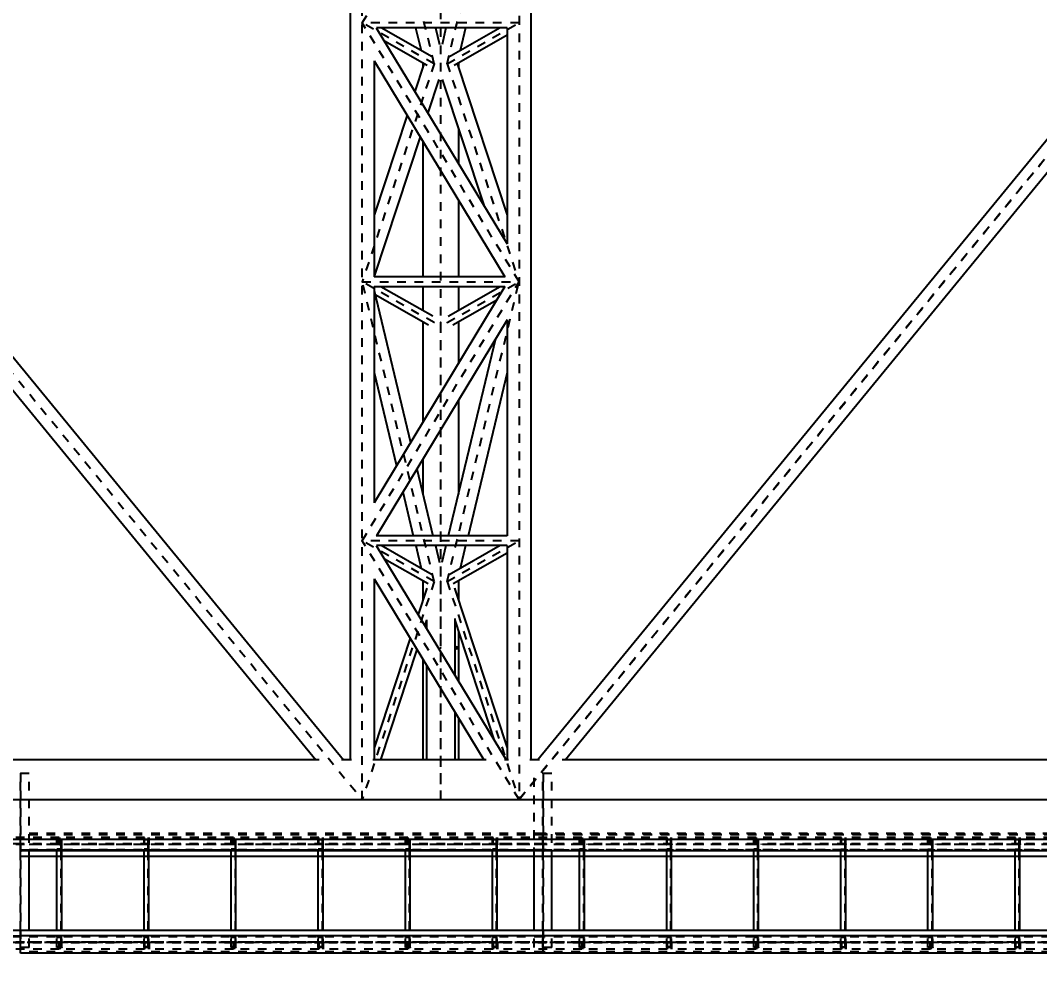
# Model space of a CAD drawing. Header units: millimetres. Extents: x 149919 to 150445, y 136651 to 136866.
# Drawn here: x 150305.14 to 150316.84, y 136805.66 to 136816.72 of the extents above; entities that cross this region are included whole.
import ezdxf

# ---------------------------------------------------------------- set-up
doc = ezdxf.new("R2010")
doc.units = ezdxf.units.MM
doc.header["$LTSCALE"] = 0.25
for name, pattern in [('CENTER', [50.8, 31.75, -6.35, 6.35, -6.35]), ('XKITLINE00', [0]), ('XKITLINE02', [4, 2, -2]), ('XKITLINE03', [6, 3, -1, 1, -1])]:
    doc.linetypes.add(name, pattern=pattern)
doc.styles.add('ROMANS', font='romans.shx')
doc.dimstyles.new('MD300', dxfattribs={"dimtxt": 2.5, "dimasz": 2.5, "dimexe": 1, "dimexo": 1, "dimgap": 0.5, "dimtad": 1, "dimdec": 1, "dimlfac": 50, "dimrnd": 0.5, "dimdsep": 46, "dimtxsty": 'ROMANS', "dimcen": 1, "dimclrd": 146, "dimclre": 146, "dimclrt": 30, "dimadec": 1, "dimazin": 2, "dimtfac": 1, "dimtdec": 1, "dimtmove": 0, "dimatfit": 1, "dimfxl": 1, "dimtolj": 1, "dimtzin": 0, "dimlwd": -1, "dimlwe": -1, "dimarcsym": 0})

# ---------------------------------------------------------------- blocks, each defined once
blk = doc.blocks.new('çatıı')
at = {"color": 8, "linetype": 'CENTER'}
for p, q in [((15265, 17520), (16725, 15740.3)), ((16725, 16632.2), (16905, 16929.1)), ((16807.5, 16585.3), (16725, 16929.1)), ((16822.5, 16585.3), (16905, 16929.1)), ((16725, 15740.3), (16725, 16860.1)), ((16905, 16860.1), (16905, 15740.3)), ((16815, 16806.3), (16815, 15914.4)), ((16905, 16334.9), (16725, 16632.2)), ((16905, 16632.2), (16725, 16632.2)), ((16807.5, 16585.3), (16725, 16632.2)), ((16822.5, 16585.3), (16905, 16632.2)), ((16905, 15740.3), (17635, 16630.1)), ((17635, 16630.1), (16905, 15740.3)), ((16807.5, 16585.3), (16725, 16334.9)), ((16822.5, 16585.3), (16905, 16334.9)), ((16725, 16037.6), (16905, 16334.9)), ((16725, 16334.9), (16905, 16334.9)), ((16807.5, 15990.7), (16725, 16334.9)), ((16807.5, 16288), (16725, 16334.9)), ((16822.5, 15990.7), (16905, 16334.9)), ((16822.5, 16288), (16905, 16334.9)), ((16815, 16288), (16815, 15740.3)), ((16905, 15740.3), (16725, 16037.6)), ((16905, 16037.6), (16725, 16037.6)), ((16807.5, 15990.7), (16725, 16037.6)), ((16822.5, 15990.7), (16905, 16037.6)), ((16807.5, 15990.7), (16725, 15740.3)), ((16815, 15990.7), (16815, 15740.3)), ((16822.5, 15990.7), (16905, 15740.3)), ((14995, 15740.3), (17635, 15740.3)), ((15025, 15740.3), (17635, 15740.3)), ((15995, 15740.3), (16815, 15740.3)), ((16815, 15740.3), (17635, 15740.3))]:
    blk.add_line(p, q, dxfattribs=at)
at = {"color": 8, "linetype": 'XKITLINE00'}
for p, q in [((16711.3, 16860.1), (16711.3, 15786)), ((16918.6, 16860.1), (16918.6, 15786)), ((16010.7, 16630.1), (16703.3, 15786)), ((17619.5, 16630.5), (16926.7, 15786)), ((17619.5, 16630.5), (16926.7, 15786)), ((16741.1, 16626.6), (16891.3, 16378.5)), ((16891.3, 16626.5), (16741.2, 16626.5)), ((16805.2, 16593.1), (16746.6, 16626.5)), ((16786.3, 16626.5), (16792.6, 16600.3)), ((16808.9, 16626.5), (16813.5, 16607.3)), ((16821.1, 16626.5), (16816.6, 16607.4)), ((16883.4, 16626.5), (16824.5, 16593)), ((16891.3, 16617.9), (16830.6, 16583.3)), ((16843.6, 16626.5), (16837.4, 16600.3)), ((16891.3, 16626.6), (16891.3, 16378.5)), ((15995, 16610.9), (16671.7, 15786)), ((16799.5, 16583.2), (16750.5, 16611.1)), ((17635, 16610.9), (16958.2, 15786)), ((17635, 16610.9), (16958.2, 15786)), ((16738.6, 16588.5), (16888.8, 16340.6)), ((16738.6, 16588.5), (16738.6, 16340.6)), ((16795.8, 16584.6), (16785.5, 16553.4)), ((16794.7, 16586), (16794.7, 16581.4)), ((16834.3, 16584.5), (16891.3, 16411.3)), ((16835.3, 16586), (16835.3, 16581.4)), ((16813, 16567), (16800.4, 16528.7)), ((16816.9, 16567.2), (16864.5, 16422.9)), ((16776.5, 16526.1), (16738.6, 16411.3)), ((16835.3, 16511.4), (16835.3, 16471.1)), ((16791.4, 16501.4), (16738.6, 16341.3)), ((16794.7, 16496), (16794.7, 16340.6)), ((16835.3, 16428.9), (16835.3, 16340.6)), ((16888.9, 16340.6), (16738.6, 16340.6)), ((16888.8, 16329.3), (16738.6, 16081.2)), ((16738.6, 16329.3), (16738.6, 16081.2)), ((16888.8, 16329.2), (16738.6, 16329.2)), ((16738.6, 16324.9), (16780.5, 16150.3)), ((16806, 16295.4), (16746.5, 16329.2)), ((16794.7, 16329.2), (16794.7, 16301.8)), ((16883.4, 16329.2), (16823.6, 16295.2)), ((16835.3, 16329.2), (16835.3, 16301.8)), ((16801.2, 16285), (16739.8, 16319.9)), ((16879.5, 16313.8), (16829.1, 16285.2)), ((16891.3, 16291.2), (16741.2, 16043.3)), ((16794.7, 16288.7), (16794.7, 16173.8)), ((16835.3, 16288.7), (16835.3, 16240.8)), ((16891.3, 16291.2), (16891.3, 16043.3)), ((16878, 16269.2), (16823.8, 16043.3)), ((16738.6, 16230.9), (16764.4, 16123.7)), ((16891.3, 16230.9), (16846.4, 16043.3)), ((16835.3, 16198.7), (16835.3, 16091.1)), ((16794.7, 16131.6), (16794.7, 16091)), ((16787.7, 16120.1), (16806.1, 16043.3)), ((16771.6, 16093.5), (16783.6, 16043.3)), ((16891.4, 16043.3), (16741.1, 16043.3)), ((16741.1, 16032), (16890.1, 15786)), ((16891.3, 16031.9), (16741.2, 16031.9)), ((16805.2, 15998.5), (16746.6, 16031.9)), ((16786.4, 16031.9), (16792.6, 16005.7)), ((16808.9, 16031.9), (16813.5, 16012.5)), ((16821.1, 16031.9), (16816.5, 16012.7)), ((16883.4, 16031.9), (16824.6, 15998.4)), ((16843.6, 16031.9), (16837.3, 16005.7)), ((16891.3, 16032), (16891.3, 15786)), ((16891.3, 16023.3), (16829.5, 15988.1)), ((16800.6, 15988), (16750.5, 16016.5)), ((16738.6, 15993.9), (16864.6, 15786)), ((16738.6, 15993.9), (16738.6, 15786)), ((16794.7, 15991.4), (16794.7, 15969.9)), ((16835.3, 15991.4), (16835.3, 15970)), ((16799, 15983), (16789.1, 15952.8)), ((16831, 15983), (16891.3, 15799.9)), ((16831.1, 15983.1), (16831.1, 15982.7)), ((16798.9, 15946.4), (16796.8, 15940.1)), ((16798.9, 15946.6), (16798.9, 15936.6)), ((16831.1, 15948.1), (16831.1, 15883.4)), ((16831.1, 15946.3), (16876.6, 15808.3)), ((16835.3, 15933.6), (16835.3, 15914.4)), ((16780.1, 15925.5), (16738.6, 15799.8)), ((16832.6, 15915.8), (16831.1, 15916)), ((16831.6, 15915.7), (16831.1, 15915.8)), ((16833, 15915.3), (16831.6, 15915.7)), ((16834.1, 15915.3), (16832.6, 15915.8)), ((16833.8, 15914.8), (16833, 15915.3)), ((16833.8, 15914), (16833, 15913.5)), ((16833.8, 15914.8), (16834.1, 15914.4)), ((16834.1, 15914.4), (16833.8, 15914)), ((16835, 15914.9), (16834.1, 15915.3)), ((16835, 15913.9), (16834.1, 15913.5)), ((16835, 15914.9), (16835.3, 15914.4)), ((16835.3, 15914.4), (16835, 15913.9)), ((16835.3, 15914.4), (16835.3, 15876.5)), ((16787.8, 15912.8), (16746, 15786)), ((16831.6, 15913.1), (16831.1, 15913)), ((16832.6, 15913), (16831.1, 15912.8)), ((16833, 15913.5), (16831.6, 15913.1)), ((16834.1, 15913.5), (16832.6, 15913)), ((16794.7, 15901.4), (16794.7, 15786)), ((16798.9, 15894.5), (16798.9, 15786)), ((16831.1, 15841.2), (16831.1, 15786)), ((16835.3, 15834.3), (16835.3, 15786)), ((16675.6, 15786), (15314.6, 15786)), ((16712.8, 15786), (16701.3, 15786)), ((16867.3, 15786), (16737.2, 15786)), ((16892.8, 15786), (16888.3, 15786)), ((16928.6, 15786), (16917.2, 15786)), ((17635, 15786), (16954.6, 15786)), ((17635, 15694.6), (14995, 15694.6))]:
    blk.add_line(p, q, dxfattribs=at)
at = {"color": 116, "linetype": 'XKITLINE02', "true_color": 0x136734}
for p, q in [((16342.5, 15770.3), (16322.5, 15770.3)), ((16332.8, 15570.6), (16332.8, 15770.3)), ((16342.5, 15570.6), (16342.5, 15770.3)), ((16942.5, 15770.3), (16922.5, 15770.3)), ((16922.5, 15675.1), (16922.5, 15770.3)), ((16932.2, 15570.6), (16932.2, 15770.3)), ((16932.8, 15570.6), (16932.8, 15770.3)), ((16942.5, 15570.6), (16942.5, 15770.3)), ((16377.2, 15696.6), (16279.6, 15696.6)), ((16332.5, 15694.6), (16332.5, 15701.3)), ((16932.5, 15701.3), (16332.5, 15701.3)), ((16932.5, 15700.4), (16332.5, 15700.4)), ((16932.5, 15699.9), (16332.5, 15699.9)), ((16380, 15694.6), (16374.5, 15694.6)), ((16374.5, 15693.9), (16374.5, 15694.6)), ((16374.5, 15570.6), (16374.5, 15694.6)), ((16380, 15694.6), (16374.5, 15694.6)), ((16379.3, 15693.5), (16374.5, 15693.9)), ((16376.7, 15689.4), (16376.7, 15696.6)), ((16475.1, 15696.6), (16377.2, 15696.6)), ((16377.2, 15688.6), (16377.2, 15696.6)), ((16377.2, 15688.6), (16377.2, 15696.6)), ((16377.8, 15689.4), (16377.8, 15696.6)), ((16379.3, 15570.6), (16379.3, 15694.6)), ((16379.3, 15683.6), (16379.3, 15693.5)), ((16380, 15682.6), (16380, 15694.6)), ((16380, 15590.1), (16380, 15694.6)), ((16474.5, 15688.6), (16474.5, 15696.6)), ((16480, 15694.6), (16474.5, 15694.6)), ((16474.5, 15693.9), (16474.5, 15694.6)), ((16474.5, 15570.6), (16474.5, 15694.6)), ((16480, 15694.6), (16474.5, 15694.6)), ((16479.3, 15693.5), (16474.5, 15693.9)), ((16475.1, 15689.4), (16475.1, 15696.6)), ((16479.3, 15570.6), (16479.3, 15694.6)), ((16479.3, 15683.6), (16479.3, 15693.5)), ((16577.2, 15696.6), (16479.6, 15696.6)), ((16479.6, 15689.4), (16479.6, 15696.6)), ((16480, 15682.6), (16480, 15694.6)), ((16480, 15590.1), (16480, 15694.6)), ((16480.2, 15688.6), (16480.2, 15696.6)), ((16580, 15694.6), (16574.5, 15694.6)), ((16574.5, 15693.9), (16574.5, 15694.6)), ((16574.5, 15570.6), (16574.5, 15694.6)), ((16580, 15694.6), (16574.5, 15694.6)), ((16579.3, 15693.5), (16574.5, 15693.9)), ((16576.7, 15689.4), (16576.7, 15696.6)), ((16675.1, 15696.6), (16577.2, 15696.6)), ((16577.2, 15688.6), (16577.2, 15696.6)), ((16577.2, 15688.6), (16577.2, 15696.6)), ((16577.8, 15689.4), (16577.8, 15696.6)), ((16579.3, 15570.6), (16579.3, 15694.6)), ((16579.3, 15683.6), (16579.3, 15693.5)), ((16580, 15682.6), (16580, 15694.6)), ((16580, 15590.1), (16580, 15694.6)), ((16674.5, 15688.6), (16674.5, 15696.6)), ((16680, 15694.6), (16674.5, 15694.6)), ((16674.5, 15693.9), (16674.5, 15694.6)), ((16674.5, 15570.6), (16674.5, 15694.6)), ((16680, 15694.6), (16674.5, 15694.6)), ((16679.3, 15693.5), (16674.5, 15693.9)), ((16675.1, 15689.4), (16675.1, 15696.6)), ((16679.3, 15570.6), (16679.3, 15694.6)), ((16679.3, 15683.6), (16679.3, 15693.5)), ((16777.2, 15696.6), (16679.6, 15696.6)), ((16679.6, 15689.4), (16679.6, 15696.6)), ((16680, 15682.6), (16680, 15694.6)), ((16680, 15590.1), (16680, 15694.6)), ((16680.2, 15688.6), (16680.2, 15696.6)), ((16780, 15694.6), (16774.5, 15694.6)), ((16774.5, 15693.9), (16774.5, 15694.6)), ((16774.5, 15570.6), (16774.5, 15694.6)), ((16780, 15694.6), (16774.5, 15694.6)), ((16779.3, 15693.5), (16774.5, 15693.9)), ((16776.7, 15689.4), (16776.7, 15696.6)), ((16875.1, 15696.6), (16777.2, 15696.6)), ((16777.2, 15688.6), (16777.2, 15696.6)), ((16777.2, 15688.6), (16777.2, 15696.6)), ((16777.8, 15689.4), (16777.8, 15696.6)), ((16779.3, 15570.6), (16779.3, 15694.6)), ((16779.3, 15683.6), (16779.3, 15693.5)), ((16780, 15682.6), (16780, 15694.6)), ((16780, 15590.1), (16780, 15694.6)), ((16874.5, 15688.6), (16874.5, 15696.6)), ((16880, 15694.6), (16874.5, 15694.6)), ((16874.5, 15693.9), (16874.5, 15694.6)), ((16874.5, 15570.6), (16874.5, 15694.6)), ((16880, 15694.6), (16874.5, 15694.6)), ((16879.3, 15693.5), (16874.5, 15693.9)), ((16875.1, 15689.4), (16875.1, 15696.6)), ((16879.3, 15570.6), (16879.3, 15694.6)), ((16879.3, 15683.6), (16879.3, 15693.5)), ((16977.2, 15696.6), (16879.6, 15696.6)), ((16879.6, 15689.4), (16879.6, 15696.6)), ((16880, 15682.6), (16880, 15694.6)), ((16880, 15590.1), (16880, 15694.6)), ((16880.2, 15688.6), (16880.2, 15696.6)), ((16932.5, 15694.6), (16932.5, 15701.3)), ((16932.5, 15694.6), (16932.5, 15701.3)), ((17576.3, 15701.3), (16932.5, 15701.3)), ((17577.2, 15700.4), (16932.5, 15700.4)), ((17577.7, 15699.9), (16932.5, 15699.9)), ((16974.5, 15570.6), (16974.5, 15694.6)), ((16980, 15694.6), (16974.5, 15694.6)), ((16980, 15694.6), (16974.5, 15694.6)), ((16974.5, 15693.9), (16974.5, 15694.6)), ((16979.3, 15693.5), (16974.5, 15693.9)), ((16976.7, 15689.4), (16976.7, 15696.6)), ((16977.2, 15688.6), (16977.2, 15696.6)), ((17075.1, 15696.6), (16977.2, 15696.6)), ((16977.2, 15688.6), (16977.2, 15696.6)), ((16977.8, 15689.4), (16977.8, 15696.6)), ((16979.3, 15570.6), (16979.3, 15694.6)), ((16979.3, 15683.6), (16979.3, 15693.5)), ((16980, 15570.6), (16980, 15694.6)), ((16980, 15682.6), (16980, 15694.6)), ((17074.5, 15688.6), (17074.5, 15696.6)), ((17074.5, 15570.6), (17074.5, 15694.6)), ((17080, 15694.6), (17074.5, 15694.6)), ((17080, 15694.6), (17074.5, 15694.6)), ((17074.5, 15693.9), (17074.5, 15694.6)), ((17079.3, 15693.5), (17074.5, 15693.9)), ((17075.1, 15689.4), (17075.1, 15696.6)), ((17079.3, 15570.6), (17079.3, 15694.6)), ((17079.3, 15683.6), (17079.3, 15693.5)), ((17177.2, 15696.6), (17079.6, 15696.6)), ((17079.6, 15689.4), (17079.6, 15696.6)), ((17080, 15570.6), (17080, 15694.6)), ((17080, 15682.6), (17080, 15694.6)), ((17080.2, 15688.6), (17080.2, 15696.6)), ((17174.5, 15570.6), (17174.5, 15694.6)), ((17180, 15694.6), (17174.5, 15694.6)), ((17180, 15694.6), (17174.5, 15694.6)), ((17174.5, 15693.9), (17174.5, 15694.6)), ((17179.3, 15693.5), (17174.5, 15693.9)), ((17176.7, 15689.4), (17176.7, 15696.6)), ((17275.1, 15696.6), (17177.2, 15696.6)), ((17177.2, 15688.6), (17177.2, 15696.6)), ((17177.2, 15688.6), (17177.2, 15696.6)), ((17177.8, 15689.4), (17177.8, 15696.6)), ((17179.3, 15570.6), (17179.3, 15694.6)), ((17179.3, 15683.6), (17179.3, 15693.5)), ((17180, 15570.6), (17180, 15694.6)), ((17180, 15682.6), (17180, 15694.6)), ((17274.5, 15688.6), (17274.5, 15696.6)), ((17274.5, 15570.6), (17274.5, 15694.6)), ((17280, 15694.6), (17274.5, 15694.6)), ((17280, 15694.6), (17274.5, 15694.6)), ((17274.5, 15693.9), (17274.5, 15694.6)), ((17279.3, 15693.5), (17274.5, 15693.9)), ((17275.1, 15689.4), (17275.1, 15696.6)), ((17279.3, 15570.6), (17279.3, 15694.6)), ((17279.3, 15683.6), (17279.3, 15693.5)), ((17377.2, 15696.6), (17279.6, 15696.6)), ((17279.6, 15689.4), (17279.6, 15696.6)), ((17280, 15570.6), (17280, 15694.6)), ((17280, 15682.6), (17280, 15694.6)), ((17280.2, 15688.6), (17280.2, 15696.6)), ((17374.5, 15570.6), (17374.5, 15694.6)), ((17380, 15694.6), (17374.5, 15694.6)), ((17380, 15694.6), (17374.5, 15694.6)), ((17374.5, 15693.9), (17374.5, 15694.6)), ((17379.3, 15693.5), (17374.5, 15693.9)), ((17376.7, 15689.4), (17376.7, 15696.6)), ((17475.1, 15696.6), (17377.2, 15696.6)), ((17377.2, 15688.6), (17377.2, 15696.6)), ((17377.2, 15688.6), (17377.2, 15696.6)), ((17377.8, 15689.4), (17377.8, 15696.6)), ((17379.3, 15570.6), (17379.3, 15694.6)), ((17379.3, 15683.6), (17379.3, 15693.5)), ((17380, 15570.6), (17380, 15694.6)), ((17380, 15682.6), (17380, 15694.6)), ((17474.5, 15688.6), (17474.5, 15696.6)), ((17474.5, 15570.6), (17474.5, 15694.6)), ((17480, 15694.6), (17474.5, 15694.6)), ((17480, 15694.6), (17474.5, 15694.6)), ((17474.5, 15693.9), (17474.5, 15694.6)), ((17479.3, 15693.5), (17474.5, 15693.9)), ((17475.1, 15689.4), (17475.1, 15696.6)), ((17479.3, 15570.6), (17479.3, 15694.6)), ((17479.3, 15683.6), (17479.3, 15693.5)), ((17577.2, 15696.6), (17479.6, 15696.6)), ((17479.6, 15689.4), (17479.6, 15696.6)), ((17480, 15570.6), (17480, 15694.6)), ((17480, 15682.6), (17480, 15694.6)), ((17480.2, 15688.6), (17480.2, 15696.6)), ((16332.5, 15689.4), (16274.3, 15689.4)), ((16377.2, 15688.6), (16274.3, 15688.6)), ((16376.7, 15689.4), (16275.1, 15689.4)), ((16332.5, 15681.3), (16332.5, 15682.6)), ((16932.5, 15682.6), (16332.5, 15682.6)), ((16932.5, 15682.6), (16332.5, 15682.6)), ((16932.5, 15682.1), (16332.5, 15682.1)), ((16932.5, 15681.7), (16332.5, 15681.7)), ((16371.4, 15689.4), (16371.4, 15688.6)), ((16379.3, 15683.6), (16374.5, 15683.3)), ((16374.5, 15682.6), (16374.5, 15683.3)), ((16380, 15682.6), (16374.5, 15682.6)), ((16480.3, 15688.6), (16377.2, 15688.6)), ((16380, 15688.6), (16377.2, 15688.6)), ((16480.3, 15689.4), (16377.8, 15689.4)), ((16383, 15689.4), (16383, 15688.6)), ((16576.7, 15689.4), (16474.3, 15689.4)), ((16474.3, 15689.4), (16474.3, 15688.6)), ((16577.2, 15688.6), (16474.3, 15688.6)), ((16479.3, 15683.6), (16474.5, 15683.3)), ((16474.5, 15682.6), (16474.5, 15683.3)), ((16480, 15682.6), (16474.5, 15682.6)), ((16480.3, 15689.4), (16480.3, 15688.6)), ((16571.4, 15689.4), (16571.4, 15688.6)), ((16579.3, 15683.6), (16574.5, 15683.3)), ((16574.5, 15682.6), (16574.5, 15683.3)), ((16580, 15682.6), (16574.5, 15682.6)), ((16680.3, 15688.6), (16577.2, 15688.6)), ((16580, 15688.6), (16577.2, 15688.6)), ((16680.3, 15689.4), (16577.8, 15689.4)), ((16583, 15689.4), (16583, 15688.6)), ((16776.7, 15689.4), (16674.3, 15689.4)), ((16674.3, 15689.4), (16674.3, 15688.6)), ((16777.2, 15688.6), (16674.3, 15688.6)), ((16679.3, 15683.6), (16674.5, 15683.3)), ((16674.5, 15682.6), (16674.5, 15683.3)), ((16680, 15682.6), (16674.5, 15682.6)), ((16680.3, 15689.4), (16680.3, 15688.6)), ((16771.4, 15689.4), (16771.4, 15688.6)), ((16779.3, 15683.6), (16774.5, 15683.3)), ((16774.5, 15682.6), (16774.5, 15683.3)), ((16780, 15682.6), (16774.5, 15682.6)), ((16880.3, 15688.6), (16777.2, 15688.6)), ((16780, 15688.6), (16777.2, 15688.6)), ((16880.3, 15689.4), (16777.8, 15689.4)), ((16783, 15689.4), (16783, 15688.6)), ((16976.7, 15689.4), (16874.3, 15689.4)), ((16932.5, 15689.4), (16874.3, 15689.4)), ((16874.3, 15689.4), (16874.3, 15688.6)), ((16977.2, 15688.6), (16874.3, 15688.6)), ((16879.3, 15683.6), (16874.5, 15683.3)), ((16874.5, 15682.6), (16874.5, 15683.3)), ((16880, 15682.6), (16874.5, 15682.6)), ((16932.5, 15688.6), (16880.2, 15688.6)), ((16880.3, 15689.4), (16880.3, 15688.6)), ((16932.5, 15681.3), (16932.5, 15682.6)), ((16932.5, 15681.3), (16932.5, 15682.6)), ((17596.3, 15682.6), (16932.5, 15682.6)), ((17594.9, 15682.6), (16932.5, 15682.6)), ((17595.5, 15682.1), (16932.5, 15682.1)), ((17635, 15681.7), (16932.5, 15681.7)), ((16971.4, 15689.4), (16971.4, 15688.6)), ((16979.3, 15683.6), (16974.5, 15683.3)), ((16974.5, 15682.6), (16974.5, 15683.3)), ((16980, 15682.6), (16974.5, 15682.6)), ((17080.3, 15688.6), (16977.2, 15688.6)), ((16980, 15688.6), (16977.2, 15688.6)), ((17080.3, 15689.4), (16977.8, 15689.4)), ((16983, 15689.4), (16983, 15688.6)), ((17176.7, 15689.4), (17074.3, 15689.4)), ((17074.3, 15689.4), (17074.3, 15688.6)), ((17177.2, 15688.6), (17074.3, 15688.6)), ((17079.3, 15683.6), (17074.5, 15683.3)), ((17074.5, 15682.6), (17074.5, 15683.3)), ((17080, 15682.6), (17074.5, 15682.6)), ((17080.3, 15689.4), (17080.3, 15688.6)), ((17171.4, 15689.4), (17171.4, 15688.6)), ((17179.3, 15683.6), (17174.5, 15683.3)), ((17174.5, 15682.6), (17174.5, 15683.3)), ((17180, 15682.6), (17174.5, 15682.6)), ((17280.3, 15688.6), (17177.2, 15688.6)), ((17180, 15688.6), (17177.2, 15688.6)), ((17280.3, 15689.4), (17177.8, 15689.4)), ((17183, 15689.4), (17183, 15688.6)), ((17376.7, 15689.4), (17274.3, 15689.4)), ((17274.3, 15689.4), (17274.3, 15688.6)), ((17377.2, 15688.6), (17274.3, 15688.6)), ((17274.5, 15683.3), (17279.3, 15683.6)), ((17274.5, 15682.6), (17274.5, 15683.3)), ((17280, 15682.6), (17274.5, 15682.6)), ((17280.3, 15689.4), (17280.3, 15688.6)), ((17371.4, 15689.4), (17371.4, 15688.6)), ((17374.5, 15683.3), (17379.3, 15683.6)), ((17374.5, 15682.6), (17374.5, 15683.3)), ((17380, 15682.6), (17374.5, 15682.6)), ((17480.3, 15688.6), (17377.2, 15688.6)), ((17380, 15688.6), (17377.2, 15688.6)), ((17480.3, 15689.4), (17377.8, 15689.4)), ((17383, 15689.4), (17383, 15688.6)), ((17576.7, 15689.4), (17474.3, 15689.4)), ((17474.3, 15689.4), (17474.3, 15688.6)), ((17577.2, 15688.6), (17474.3, 15688.6)), ((17474.5, 15683.3), (17479.3, 15683.6)), ((17474.5, 15682.6), (17474.5, 15683.3)), ((17480, 15682.6), (17474.5, 15682.6)), ((17480.3, 15689.4), (17480.3, 15688.6)), ((16342.5, 15570.6), (16342.5, 15590.1)), ((16374.5, 15570.6), (16374.5, 15590.1)), ((16380, 15570.6), (16380, 15590.1)), ((16474.5, 15570.6), (16474.5, 15590.1)), ((16480, 15570.6), (16480, 15590.1)), ((16574.5, 15570.6), (16574.5, 15590.1)), ((16580, 15570.6), (16580, 15590.1)), ((16674.5, 15570.6), (16674.5, 15590.1)), ((16680, 15570.6), (16680, 15590.1)), ((16774.5, 15570.6), (16774.5, 15590.1)), ((16780, 15570.6), (16780, 15590.1)), ((16874.5, 15570.6), (16874.5, 15590.1)), ((16880, 15570.6), (16880, 15590.1)), ((16922.5, 15570.6), (16922.5, 15590.1)), ((16942.5, 15570.6), (16942.5, 15590.1)), ((16974.5, 15570.6), (16974.5, 15590.1)), ((16980, 15570.6), (16980, 15590.1)), ((17074.5, 15570.6), (17074.5, 15590.1)), ((17080, 15570.6), (17080, 15590.1)), ((17174.5, 15570.6), (17174.5, 15590.1)), ((17180, 15570.6), (17180, 15590.1)), ((17274.5, 15570.6), (17274.5, 15590.1)), ((17280, 15570.6), (17280, 15590.1)), ((17374.5, 15570.6), (17374.5, 15590.1)), ((17380, 15570.6), (17380, 15590.1)), ((17474.5, 15570.6), (17474.5, 15590.1)), ((17480, 15570.6), (17480, 15590.1)), ((16332.5, 15583.4), (15732.5, 15583.4)), ((16332.5, 15582.6), (15732.5, 15582.6)), ((16377.2, 15576.6), (16274.3, 15576.6)), ((16376.7, 15575.8), (16274.3, 15575.8)), ((16332.5, 15582.6), (16332.5, 15583.9)), ((16332.5, 15582.6), (16332.5, 15583.9)), ((16932.5, 15583.4), (16332.5, 15583.4)), ((16932.5, 15583), (16332.5, 15583)), ((16932.5, 15582.6), (16332.5, 15582.6)), ((16932.5, 15582.5), (16332.5, 15582.5)), ((16371.4, 15576.6), (16371.4, 15575.8)), ((16380, 15582.6), (16374.5, 15582.6)), ((16374.5, 15581.9), (16374.5, 15582.6)), ((16379.3, 15581.5), (16374.5, 15581.9)), ((16376.7, 15575.8), (16376.7, 15568.6)), ((16480.3, 15576.6), (16377.2, 15576.6)), ((16377.2, 15568.6), (16377.2, 15576.6)), ((16377.2, 15568.6), (16377.2, 15576.6)), ((16480.3, 15575.8), (16377.8, 15575.8)), ((16377.8, 15575.8), (16377.8, 15568.6)), ((16379.3, 15571.6), (16379.3, 15581.5)), ((16380, 15570.6), (16380, 15582.6)), ((16383, 15576.6), (16383, 15575.8)), ((16577.2, 15576.6), (16474.3, 15576.6)), ((16474.3, 15576.6), (16474.3, 15575.8)), ((16576.7, 15575.8), (16474.3, 15575.8)), ((16480, 15582.6), (16474.5, 15582.6)), ((16474.5, 15581.9), (16474.5, 15582.6)), ((16479.3, 15581.5), (16474.5, 15581.9)), ((16474.5, 15576.6), (16474.5, 15568.6)), ((16475.1, 15575.8), (16475.1, 15568.6)), ((16479.3, 15571.6), (16479.3, 15581.5)), ((16479.6, 15575.8), (16479.6, 15568.6)), ((16480, 15570.6), (16480, 15582.6)), ((16480.2, 15576.6), (16480.2, 15568.6)), ((16480.3, 15576.6), (16480.3, 15575.8)), ((16571.4, 15576.6), (16571.4, 15575.8)), ((16580, 15582.6), (16574.5, 15582.6)), ((16574.5, 15581.9), (16574.5, 15582.6)), ((16579.3, 15581.5), (16574.5, 15581.9)), ((16576.7, 15575.8), (16576.7, 15568.6)), ((16680.3, 15576.6), (16577.2, 15576.6)), ((16577.2, 15568.6), (16577.2, 15576.6)), ((16577.2, 15568.6), (16577.2, 15576.6)), ((16680.3, 15575.8), (16577.8, 15575.8)), ((16577.8, 15575.8), (16577.8, 15568.6)), ((16579.3, 15571.6), (16579.3, 15581.5)), ((16580, 15570.6), (16580, 15582.6)), ((16583, 15576.6), (16583, 15575.8)), ((16777.2, 15576.6), (16674.3, 15576.6)), ((16674.3, 15576.6), (16674.3, 15575.8)), ((16776.7, 15575.8), (16674.3, 15575.8)), ((16680, 15582.6), (16674.5, 15582.6)), ((16674.5, 15581.9), (16674.5, 15582.6)), ((16679.3, 15581.5), (16674.5, 15581.9)), ((16674.5, 15576.6), (16674.5, 15568.6)), ((16675.1, 15575.8), (16675.1, 15568.6)), ((16679.3, 15571.6), (16679.3, 15581.5)), ((16679.6, 15575.8), (16679.6, 15568.6)), ((16680, 15570.6), (16680, 15582.6)), ((16680.2, 15576.6), (16680.2, 15568.6)), ((16680.3, 15576.6), (16680.3, 15575.8)), ((16771.4, 15576.6), (16771.4, 15575.8)), ((16780, 15582.6), (16774.5, 15582.6)), ((16774.5, 15581.9), (16774.5, 15582.6)), ((16779.3, 15581.5), (16774.5, 15581.9)), ((16776.7, 15575.8), (16776.7, 15568.6)), ((16880.3, 15576.6), (16777.2, 15576.6)), ((16777.2, 15568.6), (16777.2, 15576.6)), ((16777.2, 15568.6), (16777.2, 15576.6)), ((16880.3, 15575.8), (16777.8, 15575.8)), ((16777.8, 15575.8), (16777.8, 15568.6)), ((16779.3, 15571.6), (16779.3, 15581.5)), ((16780, 15570.6), (16780, 15582.6)), ((16783, 15576.6), (16783, 15575.8)), ((16977.2, 15576.6), (16874.3, 15576.6)), ((16874.3, 15576.6), (16874.3, 15575.8)), ((16976.7, 15575.8), (16874.3, 15575.8)), ((16880, 15582.6), (16874.5, 15582.6)), ((16874.5, 15581.9), (16874.5, 15582.6)), ((16879.3, 15581.5), (16874.5, 15581.9)), ((16874.5, 15576.6), (16874.5, 15568.6)), ((16875.1, 15575.8), (16875.1, 15568.6)), ((16879.3, 15571.6), (16879.3, 15581.5)), ((16879.6, 15575.8), (16879.6, 15568.6)), ((16880, 15570.6), (16880, 15582.6)), ((16880.2, 15576.6), (16880.2, 15568.6)), ((16880.3, 15576.6), (16880.3, 15575.8)), ((16932.5, 15582.6), (16932.5, 15583.9)), ((16932.5, 15582.6), (16932.5, 15583.9)), ((17635, 15583.4), (16932.5, 15583.4)), ((17635, 15583), (16932.5, 15583)), ((17635, 15582.6), (16932.5, 15582.6)), ((17635, 15582.5), (16932.5, 15582.5)), ((16971.4, 15576.6), (16971.4, 15575.8)), ((16980, 15582.6), (16974.5, 15582.6)), ((16974.5, 15581.9), (16974.5, 15582.6)), ((16979.3, 15581.5), (16974.5, 15581.9)), ((16976.7, 15575.8), (16976.7, 15568.6)), ((16977.2, 15568.6), (16977.2, 15576.6)), ((17080.3, 15576.6), (16977.2, 15576.6)), ((16977.2, 15568.6), (16977.2, 15576.6)), ((17080.3, 15575.8), (16977.8, 15575.8)), ((16977.8, 15575.8), (16977.8, 15568.6)), ((16979.3, 15571.6), (16979.3, 15581.5)), ((16980, 15570.6), (16980, 15582.6)), ((16983, 15576.6), (16983, 15575.8)), ((17177.2, 15576.6), (17074.3, 15576.6)), ((17074.3, 15576.6), (17074.3, 15575.8)), ((17176.7, 15575.8), (17074.3, 15575.8)), ((17080, 15582.6), (17074.5, 15582.6)), ((17074.5, 15581.9), (17074.5, 15582.6)), ((17079.3, 15581.5), (17074.5, 15581.9)), ((17074.5, 15576.6), (17074.5, 15568.6)), ((17075.1, 15575.8), (17075.1, 15568.6)), ((17079.3, 15571.6), (17079.3, 15581.5)), ((17079.6, 15575.8), (17079.6, 15568.6)), ((17080, 15570.6), (17080, 15582.6)), ((17080.2, 15576.6), (17080.2, 15568.6)), ((17080.3, 15576.6), (17080.3, 15575.8)), ((17171.4, 15576.6), (17171.4, 15575.8)), ((17180, 15582.6), (17174.5, 15582.6)), ((17174.5, 15581.9), (17174.5, 15582.6)), ((17179.3, 15581.5), (17174.5, 15581.9)), ((17176.7, 15575.8), (17176.7, 15568.6)), ((17280.3, 15576.6), (17177.2, 15576.6)), ((17177.2, 15568.6), (17177.2, 15576.6)), ((17177.2, 15568.6), (17177.2, 15576.6)), ((17280.3, 15575.8), (17177.8, 15575.8)), ((17177.8, 15575.8), (17177.8, 15568.6)), ((17179.3, 15571.6), (17179.3, 15581.5)), ((17180, 15570.6), (17180, 15582.6)), ((17183, 15576.6), (17183, 15575.8)), ((17377.2, 15576.6), (17274.3, 15576.6)), ((17274.3, 15576.6), (17274.3, 15575.8)), ((17376.7, 15575.8), (17274.3, 15575.8)), ((17280, 15582.6), (17274.5, 15582.6)), ((17274.5, 15581.9), (17274.5, 15582.6)), ((17279.3, 15581.5), (17274.5, 15581.9)), ((17274.5, 15576.6), (17274.5, 15568.6)), ((17275.1, 15575.8), (17275.1, 15568.6)), ((17279.3, 15571.6), (17279.3, 15581.5)), ((17279.6, 15575.8), (17279.6, 15568.6)), ((17280, 15570.6), (17280, 15582.6)), ((17280.2, 15576.6), (17280.2, 15568.6)), ((17280.3, 15576.6), (17280.3, 15575.8)), ((17371.4, 15576.6), (17371.4, 15575.8)), ((17380, 15582.6), (17374.5, 15582.6)), ((17374.5, 15581.9), (17374.5, 15582.6)), ((17379.3, 15581.5), (17374.5, 15581.9)), ((17376.7, 15575.8), (17376.7, 15568.6)), ((17377.2, 15568.6), (17377.2, 15576.6)), ((17480.3, 15576.6), (17377.2, 15576.6)), ((17377.2, 15568.6), (17377.2, 15576.6)), ((17480.3, 15575.8), (17377.8, 15575.8)), ((17377.8, 15575.8), (17377.8, 15568.6)), ((17379.3, 15571.6), (17379.3, 15581.5)), ((17380, 15570.6), (17380, 15582.6)), ((17383, 15576.6), (17383, 15575.8)), ((17577.2, 15576.6), (17474.3, 15576.6)), ((17474.3, 15576.6), (17474.3, 15575.8)), ((17576.7, 15575.8), (17474.3, 15575.8)), ((17480, 15582.6), (17474.5, 15582.6)), ((17474.5, 15581.9), (17474.5, 15582.6)), ((17479.3, 15581.5), (17474.5, 15581.9)), ((17474.5, 15576.6), (17474.5, 15568.6)), ((17475.1, 15575.8), (17475.1, 15568.6)), ((17479.3, 15571.6), (17479.3, 15581.5)), ((17479.6, 15575.8), (17479.6, 15568.6)), ((17480, 15570.6), (17480, 15582.6)), ((17480.2, 15576.6), (17480.2, 15568.6)), ((17480.3, 15576.6), (17480.3, 15575.8)), ((16377.2, 15568.6), (16279.6, 15568.6)), ((16342.5, 15570.6), (16322.5, 15570.6)), ((16932.5, 15565.3), (16332.5, 15565.3)), ((16932.5, 15564.7), (16332.5, 15564.7)), ((16379.3, 15571.6), (16374.5, 15571.3)), ((16374.5, 15570.6), (16374.5, 15571.3)), ((16380, 15570.6), (16374.5, 15570.6)), ((16380, 15570.6), (16374.5, 15570.6)), ((16475.1, 15568.6), (16377.2, 15568.6)), ((16479.3, 15571.6), (16474.5, 15571.3)), ((16474.5, 15570.6), (16474.5, 15571.3)), ((16480, 15570.6), (16474.5, 15570.6)), ((16480, 15570.6), (16474.5, 15570.6)), ((16577.2, 15568.6), (16479.6, 15568.6)), ((16579.3, 15571.6), (16574.5, 15571.3)), ((16574.5, 15570.6), (16574.5, 15571.3)), ((16580, 15570.6), (16574.5, 15570.6)), ((16580, 15570.6), (16574.5, 15570.6)), ((16675.1, 15568.6), (16577.2, 15568.6)), ((16679.3, 15571.6), (16674.5, 15571.3)), ((16674.5, 15570.6), (16674.5, 15571.3)), ((16680, 15570.6), (16674.5, 15570.6)), ((16680, 15570.6), (16674.5, 15570.6)), ((16777.2, 15568.6), (16679.6, 15568.6)), ((16779.3, 15571.6), (16774.5, 15571.3)), ((16774.5, 15570.6), (16774.5, 15571.3)), ((16780, 15570.6), (16774.5, 15570.6)), ((16780, 15570.6), (16774.5, 15570.6)), ((16875.1, 15568.6), (16777.2, 15568.6)), ((16879.3, 15571.6), (16874.5, 15571.3)), ((16874.5, 15570.6), (16874.5, 15571.3)), ((16880, 15570.6), (16874.5, 15570.6)), ((16880, 15570.6), (16874.5, 15570.6)), ((16977.2, 15568.6), (16879.6, 15568.6)), ((16942.5, 15570.6), (16922.5, 15570.6)), ((17635, 15565.3), (16932.5, 15565.3)), ((17635, 15564.7), (16932.5, 15564.7)), ((16979.3, 15571.6), (16974.5, 15571.3)), ((16974.5, 15570.6), (16974.5, 15571.3)), ((16980, 15570.6), (16974.5, 15570.6)), ((16980, 15570.6), (16974.5, 15570.6)), ((17075.1, 15568.6), (16977.2, 15568.6)), ((17079.3, 15571.6), (17074.5, 15571.3)), ((17074.5, 15570.6), (17074.5, 15571.3)), ((17080, 15570.6), (17074.5, 15570.6)), ((17080, 15570.6), (17074.5, 15570.6)), ((17177.2, 15568.6), (17079.6, 15568.6)), ((17179.3, 15571.6), (17174.5, 15571.3)), ((17174.5, 15570.6), (17174.5, 15571.3)), ((17180, 15570.6), (17174.5, 15570.6)), ((17180, 15570.6), (17174.5, 15570.6)), ((17275.1, 15568.6), (17177.2, 15568.6)), ((17274.5, 15571.3), (17279.3, 15571.6)), ((17274.5, 15570.6), (17274.5, 15571.3)), ((17280, 15570.6), (17274.5, 15570.6)), ((17280, 15570.6), (17274.5, 15570.6)), ((17377.2, 15568.6), (17279.6, 15568.6)), ((17374.5, 15571.3), (17379.3, 15571.6)), ((17374.5, 15570.6), (17374.5, 15571.3)), ((17380, 15570.6), (17374.5, 15570.6)), ((17380, 15570.6), (17374.5, 15570.6)), ((17475.1, 15568.6), (17377.2, 15568.6)), ((17474.5, 15571.3), (17479.3, 15571.6)), ((17474.5, 15570.6), (17474.5, 15571.3)), ((17480, 15570.6), (17474.5, 15570.6)), ((17480, 15570.6), (17474.5, 15570.6)), ((17577.2, 15568.6), (17479.6, 15568.6))]:
    blk.add_line(p, q, dxfattribs=at)
at = {"color": 1, "linetype": 'XKITLINE03'}
for p, q in [((16332.5, 15770.3), (16332.5, 15570.6)), ((16932.5, 15770.3), (16932.5, 15570.6)), ((16380, 15570.6), (16380, 15694.6)), ((16480, 15570.6), (16480, 15694.6)), ((16580, 15570.6), (16580, 15694.6)), ((16680, 15570.6), (16680, 15694.6)), ((16780, 15570.6), (16780, 15694.6)), ((16880, 15570.6), (16880, 15694.6)), ((16980, 15570.6), (16980, 15694.6)), ((17080, 15570.6), (17080, 15694.6)), ((17180, 15570.6), (17180, 15694.6)), ((17280, 15570.6), (17280, 15694.6)), ((17380, 15570.6), (17380, 15694.6)), ((17480, 15570.6), (17480, 15694.6)), ((16377.2, 15688.6), (16280.2, 15688.6)), ((16932.5, 15688.6), (16332.5, 15688.6)), ((16332.5, 15682.6), (16932.5, 15682.6)), ((16474.5, 15688.6), (16377.2, 15688.6)), ((16577.2, 15688.6), (16480.2, 15688.6)), ((16674.5, 15688.6), (16577.2, 15688.6)), ((16777.2, 15688.6), (16680.2, 15688.6)), ((16874.5, 15688.6), (16777.2, 15688.6)), ((16977.2, 15688.6), (16880.2, 15688.6)), ((17635, 15688.6), (16932.5, 15688.6)), ((16932.5, 15682.6), (17635, 15682.6)), ((17074.5, 15688.6), (16977.2, 15688.6)), ((17177.2, 15688.6), (17080.2, 15688.6)), ((17274.5, 15688.6), (17177.2, 15688.6)), ((17377.2, 15688.6), (17280.2, 15688.6)), ((17474.5, 15688.6), (17377.2, 15688.6)), ((17577.2, 15688.6), (17480.2, 15688.6)), ((16332.5, 15582.6), (15732.5, 15582.6)), ((16280.2, 15576.6), (16377.2, 15576.6)), ((16932.5, 15582.6), (16332.5, 15582.6)), ((16932.5, 15576.6), (16332.5, 15576.6)), ((16377.2, 15576.6), (16474.5, 15576.6)), ((16480.2, 15576.6), (16577.2, 15576.6)), ((16577.2, 15576.6), (16674.5, 15576.6)), ((16680.2, 15576.6), (16777.2, 15576.6)), ((16777.2, 15576.6), (16874.5, 15576.6)), ((16880.2, 15576.6), (16977.2, 15576.6)), ((17635, 15582.6), (16932.5, 15582.6)), ((17635, 15576.6), (16932.5, 15576.6)), ((16977.2, 15576.6), (17074.5, 15576.6)), ((17080.2, 15576.6), (17177.2, 15576.6)), ((17177.2, 15576.6), (17274.5, 15576.6)), ((17280.2, 15576.6), (17377.2, 15576.6)), ((17377.2, 15576.6), (17474.5, 15576.6)), ((17480.2, 15576.6), (17577.2, 15576.6))]:
    blk.add_line(p, q, dxfattribs=at)
at = {"color": 7, "linetype": 'XKITLINE00'}
for p, q in [((16332.5, 15681.3), (16332.5, 15694.6)), ((16932.5, 15681.3), (16932.5, 15694.6)), ((16932.5, 15681.3), (16932.5, 15694.6)), ((16332.5, 15675.1), (16332.5, 15681.3)), ((16932.5, 15681.3), (16332.5, 15681.3)), ((16932.5, 15675.1), (16932.5, 15681.3)), ((16932.5, 15675.1), (16932.5, 15681.3)), ((17596.3, 15681.3), (16932.5, 15681.3)), ((16932.5, 15675.1), (16332.5, 15675.1)), ((16342.5, 15590.1), (16342.5, 15675.1)), ((16374.5, 15590.1), (16374.5, 15675.1)), ((16380, 15590.1), (16380, 15675.1)), ((16474.5, 15590.1), (16474.5, 15675.1)), ((16480, 15590.1), (16480, 15675.1)), ((16574.5, 15590.1), (16574.5, 15675.1)), ((16580, 15590.1), (16580, 15675.1)), ((16674.5, 15590.1), (16674.5, 15675.1)), ((16680, 15590.1), (16680, 15675.1)), ((16774.5, 15590.1), (16774.5, 15675.1)), ((16780, 15590.1), (16780, 15675.1)), ((16874.5, 15590.1), (16874.5, 15675.1)), ((16880, 15590.1), (16880, 15675.1)), ((16922.5, 15590.1), (16922.5, 15675.1)), ((17635, 15675.1), (16932.5, 15675.1)), ((16942.5, 15590.1), (16942.5, 15675.1)), ((16974.5, 15590.1), (16974.5, 15675.1)), ((16980, 15590.1), (16980, 15675.1)), ((17074.5, 15590.1), (17074.5, 15675.1)), ((17080, 15590.1), (17080, 15675.1)), ((17174.5, 15590.1), (17174.5, 15675.1)), ((17180, 15590.1), (17180, 15675.1)), ((17274.5, 15590.1), (17274.5, 15675.1)), ((17280, 15590.1), (17280, 15675.1)), ((17374.5, 15590.1), (17374.5, 15675.1)), ((17380, 15590.1), (17380, 15675.1)), ((17474.5, 15590.1), (17474.5, 15675.1)), ((17480, 15590.1), (17480, 15675.1)), ((16332.5, 15590.1), (15732.5, 15590.1)), ((16932.5, 15590.1), (16332.5, 15590.1)), ((16332.5, 15583.9), (16332.5, 15590.1)), ((16332.5, 15583.9), (16332.5, 15590.1)), ((16932.5, 15583.9), (16932.5, 15590.1)), ((17635, 15590.1), (16932.5, 15590.1)), ((16932.5, 15583.9), (16932.5, 15590.1)), ((16332.5, 15563.9), (16332.5, 15583.9)), ((16932.5, 15583.9), (16332.5, 15583.9)), ((16932.5, 15563.9), (16932.5, 15583.9)), ((16932.5, 15563.9), (16932.5, 15583.9)), ((17635, 15583.9), (16932.5, 15583.9)), ((16932.5, 15563.9), (16332.5, 15563.9)), ((17635, 15563.9), (16932.5, 15563.9))]:
    blk.add_line(p, q, dxfattribs=at)
at = {"color": 8, "linetype": 'XKITLINE00'}
for centre in [(16725, 16632.2), (16725, 16632.2), (16725, 16632.2), (16725, 16632.2), (16905, 16632.2), (16905, 16632.2), (16807.5, 16585.3), (16807.5, 16585.3), (16807.5, 16585.3), (16822.5, 16585.3), (16822.5, 16585.3), (16822.5, 16585.3), (16725, 16334.9), (16725, 16334.9), (16725, 16334.9), (16725, 16334.9), (16905, 16334.9), (16905, 16334.9), (16905, 16334.9), (16905, 16334.9), (16905, 16334.9), (16905, 16334.9), (16807.5, 16288), (16815, 16288), (16822.5, 16288), (16725, 16037.6), (16725, 16037.6), (16725, 16037.6), (16725, 16037.6), (16905, 16037.6), (16905, 16037.6), (16807.5, 15990.7), (16807.5, 15990.7), (16807.5, 15990.7), (16815, 15990.7), (16822.5, 15990.7), (16822.5, 15990.7), (16822.5, 15990.7), (16815, 15914.4), (16725, 15740.3), (16725, 15740.3), (16725, 15740.3), (16815, 15740.3), (16815, 15740.3), (16815, 15740.3), (16815, 15740.3), (16905, 15740.3), (16905, 15740.3), (16905, 15740.3), (16905, 15740.3), (16905, 15740.3)]:
    blk.add_circle(centre, 0.05, dxfattribs=at)
at = {"color": 1, "linetype": 'XKITLINE00'}
for centre in [(16332.5, 15770.3), (16932.5, 15770.3), (16380, 15694.6), (16480, 15694.6), (16580, 15694.6), (16680, 15694.6), (16780, 15694.6), (16880, 15694.6), (16980, 15694.6), (17080, 15694.6), (17180, 15694.6), (17280, 15694.6), (17380, 15694.6), (17480, 15694.6), (16332.5, 15688.6), (16332.5, 15688.6), (16332.5, 15682.6), (16332.5, 15682.6), (16377.2, 15688.6), (16377.2, 15688.6), (16380, 15682.6), (16474.5, 15688.6), (16480, 15682.6), (16480.2, 15688.6), (16577.2, 15688.6), (16577.2, 15688.6), (16580, 15682.6), (16674.5, 15688.6), (16680, 15682.6), (16680.2, 15688.6), (16777.2, 15688.6), (16777.2, 15688.6), (16780, 15682.6), (16874.5, 15688.6), (16880, 15682.6), (16880.2, 15688.6), (16932.5, 15688.6), (16932.5, 15688.6), (16932.5, 15682.6), (16932.5, 15682.6), (16977.2, 15688.6), (16977.2, 15688.6), (16980, 15682.6), (17074.5, 15688.6), (17080, 15682.6), (17080.2, 15688.6), (17177.2, 15688.6), (17177.2, 15688.6), (17180, 15682.6), (17274.5, 15688.6), (17280, 15682.6), (17280.2, 15688.6), (17377.2, 15688.6), (17377.2, 15688.6), (17380, 15682.6), (17474.5, 15688.6), (17480, 15682.6), (17480.2, 15688.6), (16332.5, 15582.6), (16332.5, 15582.6), (16332.5, 15576.6), (16332.5, 15576.6), (16377.2, 15576.6), (16377.2, 15576.6), (16380, 15582.6), (16474.5, 15576.6), (16480, 15582.6), (16480.2, 15576.6), (16577.2, 15576.6), (16577.2, 15576.6), (16580, 15582.6), (16674.5, 15576.6), (16680, 15582.6), (16680.2, 15576.6), (16777.2, 15576.6), (16777.2, 15576.6), (16780, 15582.6), (16874.5, 15576.6), (16880, 15582.6), (16880.2, 15576.6), (16932.5, 15582.6), (16932.5, 15582.6), (16932.5, 15576.6), (16932.5, 15576.6), (16977.2, 15576.6), (16977.2, 15576.6), (16980, 15582.6), (17074.5, 15576.6), (17080, 15582.6), (17080.2, 15576.6), (17177.2, 15576.6), (17177.2, 15576.6), (17180, 15582.6), (17274.5, 15576.6), (17280, 15582.6), (17280.2, 15576.6), (17377.2, 15576.6), (17377.2, 15576.6), (17380, 15582.6), (17474.5, 15576.6), (17480, 15582.6), (17480.2, 15576.6), (16332.5, 15570.6), (16380, 15570.6), (16480, 15570.6), (16580, 15570.6), (16680, 15570.6), (16780, 15570.6), (16880, 15570.6), (16932.5, 15570.6), (16980, 15570.6), (17080, 15570.6), (17180, 15570.6), (17280, 15570.6), (17380, 15570.6), (17480, 15570.6)]:
    blk.add_circle(centre, 0.05, dxfattribs=at)
blk = doc.blocks.new('*D7')
at = {"color": 146, "transparency": 16777216}
for p, q in [((150299.593, 136806.828), (150299.586, 136799.098)), ((150337.092, 136806.797), (150337.085, 136799.067)), ((150302.087, 136800.096), (150334.586, 136800.069))]:
    blk.add_line(p, q, dxfattribs=at)
for points in [[(150302.088, 136800.512), (150302.087, 136799.679), (150299.587, 136800.098)], [(150334.587, 136800.486), (150334.586, 136799.652), (150337.086, 136800.067)]]:
    blk.add_solid(points, dxfattribs=at)
at = {"layer": 'DEFPOINTS', "color": 0, "transparency": 16777216}
for p in [(150299.594, 136807.828), (150337.093, 136807.797), (150337.086, 136800.067)]:
    blk.add_point(p, dxfattribs=at)
at = {"color": 1, "transparency": 16777216, "insert": (150318.338, 136801.832), "char_height": 2.5, "attachment_point": 5, "rotation": 359.9528, "style": 'ROMANS'}
blk.add_mtext('\\A1;37.5', dxfattribs=at)

msp = doc.modelspace()

# ---------------------------------------------------------------- block references
at = {"xscale": 0.009999943142843078, "yscale": 0.009999943142843078, "zscale": 0.009999943142843078}
msp.add_blockref('çatıı', (150141.814, 136650.373), dxfattribs=at)

# ---------------------------------------------------------------- dimensions: what is measured, and where the dimension line sits
dim = msp.add_aligned_dim(p1=(150299.594, 136807.828), p2=(150337.093, 136807.797), distance=-7.73, dimstyle='MD300', override={"dimdec": 2, "dimlfac": 1, "dimrnd": 0.05, "dimclrt": 1})
dim.commit()
dim.dimension.update_dxf_attribs({"geometry": '*D7', "text_midpoint": (150318.338, 136801.832)})

doc.saveas('drawing.dxf')
